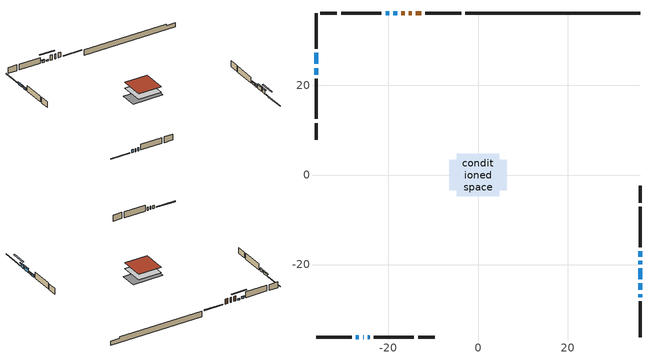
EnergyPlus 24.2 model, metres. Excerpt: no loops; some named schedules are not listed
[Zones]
conditioned space
 floor adiabatic (AdiabaticFloorConstruction): -4.8,-4.8 -4.8,4.8 4.8,4.8 4.8,-4.8 z1.24
 floor foundation (Slab1 construction): -6.37,-3.38 -6.37,3.38 6.37,3.38 6.37,-3.38 z-1.02
 wall outside (RimJoist1 construction): -3.75,36.2 -11.74,36.2 / -36.2,-36.2 -28.2,-36.2 / -36.2,36.2 -36.2,28.2 / 36.2,-36.2 36.2,-28.2 z1.24:1.54
 wall outside (AdiabaticWallConstruction 1): -12.67,36.2 -13.92,36.2 / -14.84,36.2 -15.42,36.2 / -16.35,36.2 -17.16,36.2 z1.24:3.27
 wall outside (AdiabaticWallConstruction): -27.27,-36.2 -26.61,-36.2 / -25.69,-36.2 -25.58,-36.2 / -24.65,-36.2 -24.24,-36.2 z1.24:2.46; -36.2,27.27 -36.2,24.83 / -19.83,36.2 -20.67,36.2 / 36.2,-19.91 36.2,-19.17 / 36.2,-18.25 36.2,-17.03 / -36.2,23.91 -36.2,22.43 z1.24:2; 36.2,-27.28 36.2,-26.61 z1.24:1.55; -18.09,36.2 -18.9,36.2 z1.24:1.85; 36.2,-25.69 36.2,-24.18 / 36.2,-23.26 36.2,-20.84 z1.24:2.74
 wall outside (Wall1 construction): -21.6,36.2 -30.58,36.2 / -23.32,-36.2 -14.33,-36.2 / -36.2,21.5 -36.2,12.52 / 36.2,-16.1 36.2,-7.11 z1.24:3.68
 wall outside (Wall2 construction): -31.51,36.2 -35.27,36.2 / -13.4,-36.2 -9.64,-36.2 / -36.2,11.59 -36.2,7.83 / 36.2,-6.18 36.2,-2.42 z1.24:3.68
 wall foundation (FoundationWall1 construction): -2.82,36.2,-1.02 -2.82,36.2,1.24 32.3,36.2,1.24 32.3,36.2,0.64 36.2,36.2,0.64 36.2,36.2,-1.02
 window (WindowConstruction 7): -27.27,-36.2 -26.61,-36.2 z1.24:2.46
 window (WindowConstruction 6): -36.2,27.27 -36.2,24.83 z1.24:2
 window (WindowConstruction 10): 36.2,-27.27 36.2,-26.61 z1.24:1.54
 window (WindowConstruction 11): -18.09,36.2 -18.9,36.2 z1.24:1.85
 window (WindowConstruction 8): -25.69,-36.2 -25.58,-36.2 z1.24:2.46
 window (WindowConstruction 9): -24.65,-36.2 -24.24,-36.2 z1.24:2.46
 window (WindowConstruction): -19.83,36.2 -20.67,36.2 z1.24:2
 window (WindowConstruction 1): 36.2,-25.69 36.2,-24.19 z1.24:2.74
 window (WindowConstruction 2): 36.2,-23.26 36.2,-20.84 z1.24:2.74
 window (WindowConstruction 3): 36.2,-19.91 36.2,-19.18 z1.24:2
 window (WindowConstruction 4): 36.2,-18.25 36.2,-17.03 z1.24:2
 window (WindowConstruction 5): -36.2,23.91 -36.2,22.43 z1.24:2
 door (Door): -12.67,36.2 -13.91,36.2 z1.24:3.27
 door (Door 1): -14.84,36.2 -15.42,36.2 z1.24:3.27
 door (Door 2): -16.35,36.2 -17.16,36.2 z1.24:3.27
 ceiling adiabatic (AdiabaticFloorConstruction): 4.8,-4.8 4.8,4.8 -4.8,4.8 -4.8,-4.8 z1.24
 roof outside (Roof1 construction): -4.8,4.8 -4.8,-4.8 4.8,-4.8 4.8,4.8 z3.68
shading: -36.2,24.63 -36.2,27.47 -36.61,27.47 -36.61,24.63 z2.2; 36.2,-23.83 36.2,-30.05 36.61,-30.05 36.61,-23.83 z4.32; -21.68,36.2 -15.31,36.2 -15.31,36.61 -21.68,36.61 z4.63; -20.87,36.2 -19.63,36.2 -19.63,36.61 -20.87,36.61 z2.2; 36.2,-23.98 36.2,-25.89 36.61,-25.89 36.61,-23.98 z2.94; 36.2,-20.64 36.2,-23.46 36.61,-23.46 36.61,-20.64 z2.94; 36.2,-18.97 36.2,-20.11 36.61,-20.11 36.61,-18.97 z2.2; 36.2,-16.83 36.2,-18.45 36.61,-18.45 36.61,-16.83 z2.2; -36.2,22.23 -36.2,24.11 -36.61,24.11 -36.61,22.23 z2.2
[Building]
Building 1: Terrain=Suburbs
[Site:Location]
Greenwood AP_NS: Latitude {deg}=44.98; Longitude {deg}=-64.92; Time Zone {hr}=-4; Elevation {m}=28; Keep Site Location Information=Yes
[Site:GroundTemperature:Shallow]
3.62696, 1.72046, 1.56778, 2.47251, 6.10451, 9.71958, 12.8537, 14.839, 15.0077, 13.3929, 10.3388, 6.83459
[Site:WaterMainsTemperature]
Calculation Method=Schedule; Temperature Schedule=mains temperature schedule
[Material] Roughness=Rough; Thermal Absorptance=0.9
Name | Thickness {m} | Conductivity {W/m-K} | Density {kg/m3} | Specific Heat {J/kg-K} | Solar Absorptance | Visible Absorptance
asphalt or fiberglass shingles | 0.00635 | 0.162714 | 1121.4 | 1465.45 | 0.4 | 0.4
concrete 4.0 in. | 0.1016 | 1.803125 | 2242.8 | 837.4 | 0.7 | 0.7
concrete 8.0 in. | 0.2032 | 1.803125 | 2242.8 | 837.4 | 0.7 | 0.7
door material | 0.04445 | 0.188738 | 512.64 | 1214.23 | 0.7 | 0.7
door material 1 | 0.04445 | 0.053851 | 512.64 | 1214.23 | 0.7 | 0.7
door material 2 | 0.04445 | 0.20624 | 512.64 | 1214.23 | 0.7 | 0.7
floor covering | 0.0127 | 0.0433444 | 54.468 | 1339.84 | 0.6 | 0.6
floor rigid ins; wall rigid ins | 0.512978 | 0.029427 | 32.04 | 1214.23 | 0.7 | 0.7
floor stud and cavity | 0.1397 | 1.75129 | 37.0049 | 1207.88 | 0.7 | 0.7
furniture material conditioned space 1 | 0.1524 | 0.115458 | 640.8 | 1214.23 | 0.6 | 0.6
gypsum board | 0.0127 | 0.160291 | 801 | 837.4 | 0.6 | 0.6
osb sheathing 0.5 in. | 0.0127 | 0.115458 | 512.64 | 1214.23 | 0.7 | 0.7
osb sheathing 0.75 in. | 0.01905 | 0.115458 | 512.64 | 1214.23 | 0.7 | 0.7
rim joist stud and cavity | 0.0508 | 0.648972 | 50.32683 | 1063.81 | 0.6 | 0.6
roof stud and cavity | 0.2032 | 0.118124 | 78.34581 | 1123.46 | 0.7 | 0.7
wall stud and cavity | 0.1397 | 0.881628 | 139.0536 | 1170.24 | 0.7 | 0.7
wall stud and cavity 1 | 0.1397 | 0.121691 | 139.0536 | 1170.24 | 0.7 | 0.7
wall stud and cavity 2 | 0.0889 | 0.380278 | 52.3479 | 1209.89 | 0.7 | 0.7
wall stud and cavity 3 | 0.0889 | 0.391764 | 83.0341 | 1211.67 | 0.7 | 0.7
wood siding | 0.0254 | 0.102417 | 544.68 | 1172.36 | 0.4 | 0.4
wood siding 1; wood siding 2; wood siding 3 | 0.0254 | 0.102417 | 544.68 | 1172.36 | 0.7 | 0.7
[WindowMaterial:SimpleGlazingSystem]
Name | U-Factor {W/m2-K} | Solar Heat Gain Coefficient
WindowMaterial | 2.85774 | 0.6
WindowMaterial 1 | 5.85459 | 0.77
WindowMaterial 10 | 2.71295 | 0.4
WindowMaterial 11 | 2.82537 | 0.52
WindowMaterial 2 | 5.944866 | 0.79
WindowMaterial 3 | 5.39637 | 0.69
WindowMaterial 4 | 5.57125 | 0.72
WindowMaterial 5 | 2.85944 | 0.59
WindowMaterial 6 | 2.850356 | 0.63
WindowMaterial 7 | 5.45826 | 0.7
WindowMaterial 8 | 4.55546 | 0.52
WindowMaterial 9 | 2.847517 | 0.58
[Construction]
AdiabaticFloorConstruction: floor stud and cavity, floor rigid ins, osb sheathing 0.75 in., floor covering
AdiabaticWallConstruction: wood siding 2, wall rigid ins, wall stud and cavity 2, gypsum board
AdiabaticWallConstruction 1: wood siding 3, wall rigid ins, wall stud and cavity 2, gypsum board
Door: door material
Door 1: door material 1
Door 2: door material 2
FoundationWall1 construction: concrete 8.0 in.
furniture construction conditioned space 1: furniture material conditioned space 1
PartitionWallConstruction: gypsum board, wall stud and cavity 3, gypsum board
RimJoist1 construction: wood siding 1, rim joist stud and cavity
Roof1 construction: asphalt or fiberglass shingles, osb sheathing 0.75 in., roof stud and cavity, gypsum board
Slab1 construction: concrete 4.0 in.
Wall1 construction: wood siding, osb sheathing 0.5 in., wall stud and cavity, gypsum board
Wall2 construction: wood siding, osb sheathing 0.5 in., wall stud and cavity 1, gypsum board
WindowConstruction: WindowMaterial
WindowConstruction 1: WindowMaterial 1
WindowConstruction 10: WindowMaterial 10
WindowConstruction 11: WindowMaterial 11
WindowConstruction 2: WindowMaterial 2
WindowConstruction 3: WindowMaterial 3
WindowConstruction 4: WindowMaterial 4
WindowConstruction 5: WindowMaterial 5
WindowConstruction 6: WindowMaterial 6
WindowConstruction 7: WindowMaterial 7
WindowConstruction 8: WindowMaterial 8
WindowConstruction 9: WindowMaterial 9
[Zone]
conditioned space: Multiplier=1; Volume {m3}=458.1; Part of Total Floor Area=Yes
[Space]
conditioned space 1: Zone=conditioned space; Volume {m3}=458.1
[SurfaceProperty:ExposedFoundationPerimeter]
Slab1: Exposed Perimeter Calculation Method=TotalExposedPerimeter; Total Exposed Perimeter {m}=39.015
[InternalMass] Zone or ZoneList=conditioned space; Space or SpaceList=conditioned space 1
Name | Construction | Surface Area {m2}
furniture mass conditioned space 1 | furniture construction conditioned space 1 | 71.404
partition wall mass | PartitionWallConstruction | 178.51
[Lights]
interior lighting: Zone or ZoneList or Space or SpaceList=conditioned space 1; Schedule=interior lighting schedule; Design Level Calculation Method=LightingLevel; Lighting Level {W}=343.2; Return Air Fraction=0; Fraction Radiant=0.6; Fraction Visible=0.2; Fraction Replaceable=1
[People]
occupants: Zone or ZoneList or Space or SpaceList=conditioned space 1; Number of People Schedule=occupants schedule; Number of People Calculation Method=People; Number of People=3; Fraction Radiant=0.314171; Sensible Heat Fraction=0.56303; Activity Level Schedule=occupants activity schedule; Carbon Dioxide Generation Rate {m3/s-W}=0; Enable ASHRAE 55 Comfort Warnings=No; Mean Radiant Temperature Calculation Type=EnclosureAveraged
[ElectricEquipment] Zone or ZoneList or Space or SpaceList=conditioned space 1; Design Level Calculation Method=EquipmentLevel
Name | Schedule | Design Level {W} | Fraction Latent | Fraction Radiant | Fraction Lost
clothes dryer | clothes dryer schedule | 140.772 | 0.015 | 0.081 | 0.85
clothes washer | clothes washer schedule | 32.1985 | 0.03 | 0.162 | 0.7
cooking range | cooking range schedule | 215.147 | 0.08 | 0.432 | 0.2
dishwasher | dishwasher schedule | 66.8632 | 0.3 | 0.18 | 0.4
fridge | fridge schedule | 72.9452 | 0 | 0.6 | 0
mech vent house fan | mech vent house fan schedule | 0 | 0 | 0 | 1
mech vent house fan cfis | mech vent house fan cfis schedule | 0 | 0 | 0 | 0
misc plug loads | misc plug loads schedule | 494.7 | 0.045 | 0.513 | 0.1
whole house fan | Always On Discrete | 0 | 0 | 0 | 1
[OtherEquipment] Zone or ZoneList or Space or SpaceList=conditioned space 1; Design Level Calculation Method=EquipmentLevel
Name | Fuel Type | Schedule | Design Level {W} | Fraction Latent | Fraction Radiant | Fraction Lost
clothes dryer 1 | Electricity | clothes dryer schedule | 0 | 0.015 | 0.081 | 0.85
cooking range 1 | Electricity | cooking range schedule | 0 | 0.08 | 0.432 | 0.2
general water use latent | None | general water use schedule | 62.594 | 1 | 0 | 0
general water use sensible | None | general water use schedule | -61.6891 | 0 | 0.6 | 0
mech vent house fan latent load | None | Always On Discrete | 0 | 1 | 0 | 0
mech vent house fan sensible load | None | Always On Discrete | 0 | 0 | 0 | 0
water heater energy adjustment1 | Electricity | Always On Discrete | 0.01 | 0 | 0 | 1
[ZoneInfiltration:DesignFlowRate] Zone or ZoneList or Space or SpaceList=conditioned space 1; Schedule=Always On Discrete; Design Flow Rate Calculation Method=Flow/Zone; Design Flow Rate {m3/s}=0
infil flow; natural vent flow; whole house fan flow
[Foundation:Kiva]
Foundation Kiva 1: Initial Indoor Air Temperature {C}=18; Wall Height Above Grade {m}=1.23999; Wall Depth Below Slab {m}=0.2032
[Foundation:Kiva:Settings]
Soil Conductivity {W/m-K}=0.849921; Soil Density {kg/m3}=1842.3; Soil Specific Heat {J/kg-K}=418.7; Ground Solar Absorptivity=0.9; Ground Thermal Absorptivity=0.9; Ground Surface Roughness {m}=0.03; Far-Field Width {m}=40; Deep-Ground Boundary Condition=ZeroFlux; Deep-Ground Depth {m}=40; Minimum Cell Dimension {m}=0.2; Maximum Cell Growth Coefficient=3; Simulation Timestep=Timestep
[Exterior:Lights]
exterior lighting: Schedule=exterior lighting schedule; Design Level {W}=75.6
[Schedule:Day:Interval]
interior lighting schedule day: No, 01:00, 0.108182, 04:00, 0.0901515, 05:00, 0.0991667, 06:00, 0.162273, 07:00, 0.270455, 08:00, 0.342576, 10:00, 0.369621, 11:00, 0.351591, 12:00, 0.333561, 13:00, 0.324545, 14:00, 0.31553, 15:00, 0.333561, 16:00, 0.369621, 17:00, 0.450758, 18:00, 0.585985, 19:00, 0.775303, 20:00, 0.955606, 21:00, 0.991667, 22:00, 0.712197, 23:00, 0.360606, 24:00, 0.162273
interior lighting schedule day 1: No, 01:00, 0.100909, 04:00, 0.0840909, 05:00, 0.0925, 06:00, 0.151364, 07:00, 0.252273, 08:00, 0.319545, 10:00, 0.344773, 11:00, 0.327955, 12:00, 0.311136, 13:00, 0.302727, 14:00, 0.294318, 15:00, 0.311136, 16:00, 0.344773, 17:00, 0.420455, 18:00, 0.546591, 19:00, 0.723182, 20:00, 0.891364, 21:00, 0.925, 22:00, 0.664318, 23:00, 0.336364, 24:00, 0.151364
interior lighting schedule day 2: No, 01:00, 0.0927273, 04:00, 0.0772727, 05:00, 0.085, 06:00, 0.139091, 07:00, 0.231818, 08:00, 0.293636, 10:00, 0.316818, 11:00, 0.301364, 12:00, 0.285909, 13:00, 0.278182, 14:00, 0.270455, 15:00, 0.285909, 16:00, 0.316818, 17:00, 0.386364, 18:00, 0.502273, 19:00, 0.664545, 20:00, 0.819091, 21:00, 0.85, 22:00, 0.610455, 23:00, 0.309091, 24:00, 0.139091
interior lighting schedule day 3: No, 01:00, 0.0845455, 04:00, 0.0704545, 05:00, 0.0775, 06:00, 0.126818, 07:00, 0.211364, 08:00, 0.267727, 10:00, 0.288864, 11:00, 0.274773, 12:00, 0.260682, 13:00, 0.253636, 14:00, 0.246591, 15:00, 0.260682, 16:00, 0.288864, 17:00, 0.352273, 18:00, 0.457955, 19:00, 0.605909, 20:00, 0.746818, 21:00, 0.775, 22:00, 0.556591, 23:00, 0.281818, 24:00, 0.126818
interior lighting schedule day 4: No, 01:00, 0.0763636, 04:00, 0.0636364, 05:00, 0.07, 06:00, 0.114545, 07:00, 0.190909, 08:00, 0.241818, 10:00, 0.260909, 11:00, 0.248182, 12:00, 0.235455, 13:00, 0.229091, 14:00, 0.222727, 15:00, 0.235455, 16:00, 0.260909, 17:00, 0.318182, 18:00, 0.413636, 19:00, 0.547273, 20:00, 0.674545, 21:00, 0.7, 22:00, 0.502727, 23:00, 0.254545, 24:00, 0.114545
interior lighting schedule default day: No, 24:00, 0
[Schedule:Week:Daily]
interior lighting schedule Week Rule - Jan1-Jan27: interior lighting schedule day, interior lighting schedule day, interior lighting schedule day, interior lighting schedule day, interior lighting schedule day, interior lighting schedule day, interior lighting schedule day, interior lighting schedule default day, interior lighting schedule default day, interior lighting schedule default day, interior lighting schedule default day, interior lighting schedule default day
interior lighting schedule Week Rule - Jan28-Feb3: interior lighting schedule day, interior lighting schedule day, interior lighting schedule day, interior lighting schedule day, interior lighting schedule day 1, interior lighting schedule day 1, interior lighting schedule day 1, interior lighting schedule default day, interior lighting schedule default day, interior lighting schedule default day, interior lighting schedule default day, interior lighting schedule default day
interior lighting schedule Week Rule - Feb4-Feb24: interior lighting schedule day 1, interior lighting schedule day 1, interior lighting schedule day 1, interior lighting schedule day 1, interior lighting schedule day 1, interior lighting schedule day 1, interior lighting schedule day 1, interior lighting schedule default day, interior lighting schedule default day, interior lighting schedule default day, interior lighting schedule default day, interior lighting schedule default day
interior lighting schedule Week Rule - Feb25-Mar3: interior lighting schedule day 1, interior lighting schedule day 1, interior lighting schedule day 1, interior lighting schedule day 1, interior lighting schedule day 2, interior lighting schedule day 2, interior lighting schedule day 2, interior lighting schedule default day, interior lighting schedule default day, interior lighting schedule default day, interior lighting schedule default day, interior lighting schedule default day
interior lighting schedule Week Rule - Mar4-Mar31: interior lighting schedule day 2, interior lighting schedule day 2, interior lighting schedule day 2, interior lighting schedule day 2, interior lighting schedule day 2, interior lighting schedule day 2, interior lighting schedule day 2, interior lighting schedule default day, interior lighting schedule default day, interior lighting schedule default day, interior lighting schedule default day, interior lighting schedule default day
interior lighting schedule Week Rule - Apr1-Apr28: interior lighting schedule day 3, interior lighting schedule day 3, interior lighting schedule day 3, interior lighting schedule day 3, interior lighting schedule day 3, interior lighting schedule day 3, interior lighting schedule day 3, interior lighting schedule default day, interior lighting schedule default day, interior lighting schedule default day, interior lighting schedule default day, interior lighting schedule default day
interior lighting schedule Week Rule - Apr29-May5: interior lighting schedule day 3, interior lighting schedule day 3, interior lighting schedule day 4, interior lighting schedule day 4, interior lighting schedule day 4, interior lighting schedule day 4, interior lighting schedule day 4, interior lighting schedule default day, interior lighting schedule default day, interior lighting schedule default day, interior lighting schedule default day, interior lighting schedule default day
interior lighting schedule Week Rule - May6-May26: interior lighting schedule day 4, interior lighting schedule day 4, interior lighting schedule day 4, interior lighting schedule day 4, interior lighting schedule day 4, interior lighting schedule day 4, interior lighting schedule day 4, interior lighting schedule default day, interior lighting schedule default day, interior lighting schedule default day, interior lighting schedule default day, interior lighting schedule default day
interior lighting schedule Week Rule - May27-Jun2: interior lighting schedule day 4, interior lighting schedule day 4, interior lighting schedule day 4, interior lighting schedule day 4, interior lighting schedule day 4, interior lighting schedule day 5, interior lighting schedule day 5, interior lighting schedule default day, interior lighting schedule default day, interior lighting schedule default day, interior lighting schedule default day, interior lighting schedule default day
interior lighting schedule Week Rule - Jun3-Jun30: interior lighting schedule day 5, interior lighting schedule day 5, interior lighting schedule day 5, interior lighting schedule day 5, interior lighting schedule day 5, interior lighting schedule day 5, interior lighting schedule day 5, interior lighting schedule default day, interior lighting schedule default day, interior lighting schedule default day, interior lighting schedule default day, interior lighting schedule default day
interior lighting schedule Week Rule - Jul1-Jul28: interior lighting schedule day 6, interior lighting schedule day 6, interior lighting schedule day 6, interior lighting schedule day 6, interior lighting schedule day 6, interior lighting schedule day 6, interior lighting schedule day 6, interior lighting schedule default day, interior lighting schedule default day, interior lighting schedule default day, interior lighting schedule default day, interior lighting schedule default day
interior lighting schedule Week Rule - Jul29-Aug4: interior lighting schedule day 6, interior lighting schedule day 6, interior lighting schedule day 6, interior lighting schedule day 7, interior lighting schedule day 7, interior lighting schedule day 7, interior lighting schedule day 7, interior lighting schedule default day, interior lighting schedule default day, interior lighting schedule default day, interior lighting schedule default day, interior lighting schedule default day
interior lighting schedule Week Rule - Aug5-Aug25: interior lighting schedule day 7, interior lighting schedule day 7, interior lighting schedule day 7, interior lighting schedule day 7, interior lighting schedule day 7, interior lighting schedule day 7, interior lighting schedule day 7, interior lighting schedule default day, interior lighting schedule default day, interior lighting schedule default day, interior lighting schedule default day, interior lighting schedule default day
interior lighting schedule Week Rule - Aug26-Sep1: interior lighting schedule day 7, interior lighting schedule day 7, interior lighting schedule day 7, interior lighting schedule day 7, interior lighting schedule day 7, interior lighting schedule day 7, interior lighting schedule day 8, interior lighting schedule default day, interior lighting schedule default day, interior lighting schedule default day, interior lighting schedule default day, interior lighting schedule default day
interior lighting schedule Week Rule - Sep2-Sep29: interior lighting schedule day 8, interior lighting schedule day 8, interior lighting schedule day 8, interior lighting schedule day 8, interior lighting schedule day 8, interior lighting schedule day 8, interior lighting schedule day 8, interior lighting schedule default day, interior lighting schedule default day, interior lighting schedule default day, interior lighting schedule default day, interior lighting schedule default day
interior lighting schedule Week Rule - Sep30-Oct6: interior lighting schedule day 8, interior lighting schedule day 9, interior lighting schedule day 9, interior lighting schedule day 9, interior lighting schedule day 9, interior lighting schedule day 9, interior lighting schedule day 9, interior lighting schedule default day, interior lighting schedule default day, interior lighting schedule default day, interior lighting schedule default day, interior lighting schedule default day
interior lighting schedule Week Rule - Oct7-Oct27: interior lighting schedule day 9, interior lighting schedule day 9, interior lighting schedule day 9, interior lighting schedule day 9, interior lighting schedule day 9, interior lighting schedule day 9, interior lighting schedule day 9, interior lighting schedule default day, interior lighting schedule default day, interior lighting schedule default day, interior lighting schedule default day, interior lighting schedule default day
interior lighting schedule Week Rule - Oct28-Nov3: interior lighting schedule day 9, interior lighting schedule day 9, interior lighting schedule day 9, interior lighting schedule day 9, interior lighting schedule day 10, interior lighting schedule day 10, interior lighting schedule day 10, interior lighting schedule default day, interior lighting schedule default day, interior lighting schedule default day, interior lighting schedule default day, interior lighting schedule default day
interior lighting schedule Week Rule - Nov4-Nov24: interior lighting schedule day 10, interior lighting schedule day 10, interior lighting schedule day 10, interior lighting schedule day 10, interior lighting schedule day 10, interior lighting schedule day 10, interior lighting schedule day 10, interior lighting schedule default day, interior lighting schedule default day, interior lighting schedule default day, interior lighting schedule default day, interior lighting schedule default day
interior lighting schedule Week Rule - Nov25-Dec1: interior lighting schedule day 10, interior lighting schedule day 10, interior lighting schedule day 10, interior lighting schedule day 10, interior lighting schedule day 10, interior lighting schedule day 10, interior lighting schedule day 11, interior lighting schedule default day, interior lighting schedule default day, interior lighting schedule default day, interior lighting schedule default day, interior lighting schedule default day
interior lighting schedule Week Rule - Dec2-Dec31: interior lighting schedule day 11, interior lighting schedule day 11, interior lighting schedule day 11, interior lighting schedule day 11, interior lighting schedule day 11, interior lighting schedule day 11, interior lighting schedule day 11, interior lighting schedule default day, interior lighting schedule default day, interior lighting schedule default day, interior lighting schedule default day, interior lighting schedule default day
occupants schedule Week Rule - Jan1-Dec31: occupants schedule day, occupants schedule day, occupants schedule day, occupants schedule day, occupants schedule day, occupants schedule day, occupants schedule day, occupants schedule default day, occupants schedule default day, occupants schedule default day, occupants schedule default day, occupants schedule default day
clothes dryer schedule Week Rule - Jan1-Dec31: clothes dryer schedule day, clothes dryer schedule day, clothes dryer schedule day, clothes dryer schedule day, clothes dryer schedule day, clothes dryer schedule day, clothes dryer schedule day, clothes dryer schedule default day, clothes dryer schedule default day, clothes dryer schedule default day, clothes dryer schedule default day, clothes dryer schedule default day
clothes washer schedule Week Rule - Jan1-Dec31: clothes washer schedule day, clothes washer schedule day, clothes washer schedule day, clothes washer schedule day, clothes washer schedule day, clothes washer schedule day, clothes washer schedule day, clothes washer schedule default day, clothes washer schedule default day, clothes washer schedule default day, clothes washer schedule default day, clothes washer schedule default day
cooking range schedule Week Rule - Jan1-Dec31: cooking range schedule day, cooking range schedule day, cooking range schedule day, cooking range schedule day, cooking range schedule day, cooking range schedule day, cooking range schedule day, cooking range schedule default day, cooking range schedule default day, cooking range schedule default day, cooking range schedule default day, cooking range schedule default day
dishwasher schedule Week Rule - Jan1-Dec31: dishwasher schedule day, dishwasher schedule day, dishwasher schedule day, dishwasher schedule day, dishwasher schedule day, dishwasher schedule day, dishwasher schedule day, dishwasher schedule default day, dishwasher schedule default day, dishwasher schedule default day, dishwasher schedule default day, dishwasher schedule default day
misc plug loads schedule Week Rule - Jan1-Dec31: misc plug loads schedule day, misc plug loads schedule day, misc plug loads schedule day, misc plug loads schedule day, misc plug loads schedule day, misc plug loads schedule day, misc plug loads schedule day, misc plug loads schedule default day, misc plug loads schedule default day, misc plug loads schedule default day, misc plug loads schedule default day, misc plug loads schedule default day
general water use schedule Week Rule - Jan1-Dec31: general water use schedule day, general water use schedule day, general water use schedule day, general water use schedule day, general water use schedule day, general water use schedule day, general water use schedule day, general water use schedule default day, general water use schedule default day, general water use schedule default day, general water use schedule default day, general water use schedule default day
exterior lighting schedule Week Rule - Jan1-Jan27: exterior lighting schedule day, exterior lighting schedule day, exterior lighting schedule day, exterior lighting schedule day, exterior lighting schedule day, exterior lighting schedule day, exterior lighting schedule day, exterior lighting schedule default day, exterior lighting schedule default day, exterior lighting schedule default day, exterior lighting schedule default day, exterior lighting schedule default day
exterior lighting schedule Week Rule - Jan28-Feb3: exterior lighting schedule day, exterior lighting schedule day, exterior lighting schedule day, exterior lighting schedule day, exterior lighting schedule day 1, exterior lighting schedule day 1, exterior lighting schedule day 1, exterior lighting schedule default day, exterior lighting schedule default day, exterior lighting schedule default day, exterior lighting schedule default day, exterior lighting schedule default day
exterior lighting schedule Week Rule - Feb4-Feb24: exterior lighting schedule day 1, exterior lighting schedule day 1, exterior lighting schedule day 1, exterior lighting schedule day 1, exterior lighting schedule day 1, exterior lighting schedule day 1, exterior lighting schedule day 1, exterior lighting schedule default day, exterior lighting schedule default day, exterior lighting schedule default day, exterior lighting schedule default day, exterior lighting schedule default day
exterior lighting schedule Week Rule - Feb25-Mar3: exterior lighting schedule day 1, exterior lighting schedule day 1, exterior lighting schedule day 1, exterior lighting schedule day 1, exterior lighting schedule day 2, exterior lighting schedule day 2, exterior lighting schedule day 2, exterior lighting schedule default day, exterior lighting schedule default day, exterior lighting schedule default day, exterior lighting schedule default day, exterior lighting schedule default day
exterior lighting schedule Week Rule - Mar4-Mar31: exterior lighting schedule day 2, exterior lighting schedule day 2, exterior lighting schedule day 2, exterior lighting schedule day 2, exterior lighting schedule day 2, exterior lighting schedule day 2, exterior lighting schedule day 2, exterior lighting schedule default day, exterior lighting schedule default day, exterior lighting schedule default day, exterior lighting schedule default day, exterior lighting schedule default day
exterior lighting schedule Week Rule - Apr1-Apr28: exterior lighting schedule day 3, exterior lighting schedule day 3, exterior lighting schedule day 3, exterior lighting schedule day 3, exterior lighting schedule day 3, exterior lighting schedule day 3, exterior lighting schedule day 3, exterior lighting schedule default day, exterior lighting schedule default day, exterior lighting schedule default day, exterior lighting schedule default day, exterior lighting schedule default day
exterior lighting schedule Week Rule - Apr29-May5: exterior lighting schedule day 3, exterior lighting schedule day 3, exterior lighting schedule day 4, exterior lighting schedule day 4, exterior lighting schedule day 4, exterior lighting schedule day 4, exterior lighting schedule day 4, exterior lighting schedule default day, exterior lighting schedule default day, exterior lighting schedule default day, exterior lighting schedule default day, exterior lighting schedule default day
exterior lighting schedule Week Rule - May6-May26: exterior lighting schedule day 4, exterior lighting schedule day 4, exterior lighting schedule day 4, exterior lighting schedule day 4, exterior lighting schedule day 4, exterior lighting schedule day 4, exterior lighting schedule day 4, exterior lighting schedule default day, exterior lighting schedule default day, exterior lighting schedule default day, exterior lighting schedule default day, exterior lighting schedule default day
exterior lighting schedule Week Rule - May27-Jun2: exterior lighting schedule day 4, exterior lighting schedule day 4, exterior lighting schedule day 4, exterior lighting schedule day 4, exterior lighting schedule day 4, exterior lighting schedule day 5, exterior lighting schedule day 5, exterior lighting schedule default day, exterior lighting schedule default day, exterior lighting schedule default day, exterior lighting schedule default day, exterior lighting schedule default day
exterior lighting schedule Week Rule - Jun3-Jun30: exterior lighting schedule day 5, exterior lighting schedule day 5, exterior lighting schedule day 5, exterior lighting schedule day 5, exterior lighting schedule day 5, exterior lighting schedule day 5, exterior lighting schedule day 5, exterior lighting schedule default day, exterior lighting schedule default day, exterior lighting schedule default day, exterior lighting schedule default day, exterior lighting schedule default day
exterior lighting schedule Week Rule - Jul1-Jul28: exterior lighting schedule day 6, exterior lighting schedule day 6, exterior lighting schedule day 6, exterior lighting schedule day 6, exterior lighting schedule day 6, exterior lighting schedule day 6, exterior lighting schedule day 6, exterior lighting schedule default day, exterior lighting schedule default day, exterior lighting schedule default day, exterior lighting schedule default day, exterior lighting schedule default day
exterior lighting schedule Week Rule - Jul29-Aug4: exterior lighting schedule day 6, exterior lighting schedule day 6, exterior lighting schedule day 6, exterior lighting schedule day 7, exterior lighting schedule day 7, exterior lighting schedule day 7, exterior lighting schedule day 7, exterior lighting schedule default day, exterior lighting schedule default day, exterior lighting schedule default day, exterior lighting schedule default day, exterior lighting schedule default day
exterior lighting schedule Week Rule - Aug5-Aug25: exterior lighting schedule day 7, exterior lighting schedule day 7, exterior lighting schedule day 7, exterior lighting schedule day 7, exterior lighting schedule day 7, exterior lighting schedule day 7, exterior lighting schedule day 7, exterior lighting schedule default day, exterior lighting schedule default day, exterior lighting schedule default day, exterior lighting schedule default day, exterior lighting schedule default day
exterior lighting schedule Week Rule - Aug26-Sep1: exterior lighting schedule day 7, exterior lighting schedule day 7, exterior lighting schedule day 7, exterior lighting schedule day 7, exterior lighting schedule day 7, exterior lighting schedule day 7, exterior lighting schedule day 8, exterior lighting schedule default day, exterior lighting schedule default day, exterior lighting schedule default day, exterior lighting schedule default day, exterior lighting schedule default day
exterior lighting schedule Week Rule - Sep2-Sep29: exterior lighting schedule day 8, exterior lighting schedule day 8, exterior lighting schedule day 8, exterior lighting schedule day 8, exterior lighting schedule day 8, exterior lighting schedule day 8, exterior lighting schedule day 8, exterior lighting schedule default day, exterior lighting schedule default day, exterior lighting schedule default day, exterior lighting schedule default day, exterior lighting schedule default day
exterior lighting schedule Week Rule - Sep30-Oct6: exterior lighting schedule day 8, exterior lighting schedule day 9, exterior lighting schedule day 9, exterior lighting schedule day 9, exterior lighting schedule day 9, exterior lighting schedule day 9, exterior lighting schedule day 9, exterior lighting schedule default day, exterior lighting schedule default day, exterior lighting schedule default day, exterior lighting schedule default day, exterior lighting schedule default day
exterior lighting schedule Week Rule - Oct7-Oct27: exterior lighting schedule day 9, exterior lighting schedule day 9, exterior lighting schedule day 9, exterior lighting schedule day 9, exterior lighting schedule day 9, exterior lighting schedule day 9, exterior lighting schedule day 9, exterior lighting schedule default day, exterior lighting schedule default day, exterior lighting schedule default day, exterior lighting schedule default day, exterior lighting schedule default day
exterior lighting schedule Week Rule - Oct28-Nov3: exterior lighting schedule day 9, exterior lighting schedule day 9, exterior lighting schedule day 9, exterior lighting schedule day 9, exterior lighting schedule day 10, exterior lighting schedule day 10, exterior lighting schedule day 10, exterior lighting schedule default day, exterior lighting schedule default day, exterior lighting schedule default day, exterior lighting schedule default day, exterior lighting schedule default day
exterior lighting schedule Week Rule - Nov4-Nov24: exterior lighting schedule day 10, exterior lighting schedule day 10, exterior lighting schedule day 10, exterior lighting schedule day 10, exterior lighting schedule day 10, exterior lighting schedule day 10, exterior lighting schedule day 10, exterior lighting schedule default day, exterior lighting schedule default day, exterior lighting schedule default day, exterior lighting schedule default day, exterior lighting schedule default day
exterior lighting schedule Week Rule - Nov25-Dec1: exterior lighting schedule day 10, exterior lighting schedule day 10, exterior lighting schedule day 10, exterior lighting schedule day 10, exterior lighting schedule day 10, exterior lighting schedule day 10, exterior lighting schedule day 11, exterior lighting schedule default day, exterior lighting schedule default day, exterior lighting schedule default day, exterior lighting schedule default day, exterior lighting schedule default day
exterior lighting schedule Week Rule - Dec2-Dec31: exterior lighting schedule day 11, exterior lighting schedule day 11, exterior lighting schedule day 11, exterior lighting schedule day 11, exterior lighting schedule day 11, exterior lighting schedule day 11, exterior lighting schedule day 11, exterior lighting schedule default day, exterior lighting schedule default day, exterior lighting schedule default day, exterior lighting schedule default day, exterior lighting schedule default day
[Schedule:Year]
interior lighting schedule: interior lighting schedule Week Rule - Jan1-Jan27, 1, 1, 1, 27, interior lighting schedule Week Rule - Jan28-Feb3, 1, 28, 2, 3, interior lighting schedule Week Rule - Feb4-Feb24, 2, 4, 2, 24, interior lighting schedule Week Rule - Feb25-Mar3, 2, 25, 3, 3, interior lighting schedule Week Rule - Mar4-Mar31, 3, 4, 3, 31, interior lighting schedule Week Rule - Apr1-Apr28, 4, 1, 4, 28, interior lighting schedule Week Rule - Apr29-May5, 4, 29, 5, 5, interior lighting schedule Week Rule - May6-May26, 5, 6, 5, 26, interior lighting schedule Week Rule - May27-Jun2, 5, 27, 6, 2, interior lighting schedule Week Rule - Jun3-Jun30, 6, 3, 6, 30, interior lighting schedule Week Rule - Jul1-Jul28, 7, 1, 7, 28, interior lighting schedule Week Rule - Jul29-Aug4, 7, 29, 8, 4, interior lighting schedule Week Rule - Aug5-Aug25, 8, 5, 8, 25, interior lighting schedule Week Rule - Aug26-Sep1, 8, 26, 9, 1, interior lighting schedule Week Rule - Sep2-Sep29, 9, 2, 9, 29, interior lighting schedule Week Rule - Sep30-Oct6, 9, 30, 10, 6, interior lighting schedule Week Rule - Oct7-Oct27, 10, 7, 10, 27, interior lighting schedule Week Rule - Oct28-Nov3, 10, 28, 11, 3, interior lighting schedule Week Rule - Nov4-Nov24, 11, 4, 11, 24, interior lighting schedule Week Rule - Nov25-Dec1, 11, 25, 12, 1, interior lighting schedule Week Rule - Dec2-Dec31, 12, 2, 12, 31
occupants schedule: occupants schedule Week Rule - Jan1-Dec31, 1, 1, 12, 31
clothes dryer schedule: clothes dryer schedule Week Rule - Jan1-Dec31, 1, 1, 12, 31
clothes washer schedule: clothes washer schedule Week Rule - Jan1-Dec31, 1, 1, 12, 31
cooking range schedule: cooking range schedule Week Rule - Jan1-Dec31, 1, 1, 12, 31
dishwasher schedule: dishwasher schedule Week Rule - Jan1-Dec31, 1, 1, 12, 31
misc plug loads schedule: misc plug loads schedule Week Rule - Jan1-Dec31, 1, 1, 12, 31
general water use schedule: general water use schedule Week Rule - Jan1-Dec31, 1, 1, 12, 31
exterior lighting schedule: exterior lighting schedule Week Rule - Jan1-Jan27, 1, 1, 1, 27, exterior lighting schedule Week Rule - Jan28-Feb3, 1, 28, 2, 3, exterior lighting schedule Week Rule - Feb4-Feb24, 2, 4, 2, 24, exterior lighting schedule Week Rule - Feb25-Mar3, 2, 25, 3, 3, exterior lighting schedule Week Rule - Mar4-Mar31, 3, 4, 3, 31, exterior lighting schedule Week Rule - Apr1-Apr28, 4, 1, 4, 28, exterior lighting schedule Week Rule - Apr29-May5, 4, 29, 5, 5, exterior lighting schedule Week Rule - May6-May26, 5, 6, 5, 26, exterior lighting schedule Week Rule - May27-Jun2, 5, 27, 6, 2, exterior lighting schedule Week Rule - Jun3-Jun30, 6, 3, 6, 30, exterior lighting schedule Week Rule - Jul1-Jul28, 7, 1, 7, 28, exterior lighting schedule Week Rule - Jul29-Aug4, 7, 29, 8, 4, exterior lighting schedule Week Rule - Aug5-Aug25, 8, 5, 8, 25, exterior lighting schedule Week Rule - Aug26-Sep1, 8, 26, 9, 1, exterior lighting schedule Week Rule - Sep2-Sep29, 9, 2, 9, 29, exterior lighting schedule Week Rule - Sep30-Oct6, 9, 30, 10, 6, exterior lighting schedule Week Rule - Oct7-Oct27, 10, 7, 10, 27, exterior lighting schedule Week Rule - Oct28-Nov3, 10, 28, 11, 3, exterior lighting schedule Week Rule - Nov4-Nov24, 11, 4, 11, 24, exterior lighting schedule Week Rule - Nov25-Dec1, 11, 25, 12, 1, exterior lighting schedule Week Rule - Dec2-Dec31, 12, 2, 12, 31
[Schedule:Constant]
Name | Hourly Value
occupants activity schedule | 117.228
fridge schedule | 0
mech vent house fan schedule; mech vent house fan cfis schedule; Always On Discrete | 1
[Schedule:Compact]
mains temperature schedule: Through: 01/01, For: AllDays, Until: 24:00, 7.74778, Through: 01/02, For: AllDays, Until: 24:00, 7.68278, Through: 01/03, For: AllDays, Until: 24:00, 7.61944, Through: 01/04, For: AllDays, Until: 24:00, 7.55667, Through: 01/05, For: AllDays, Until: 24:00, 7.495, Through: 01/06, For: AllDays, Until: 24:00, 7.435, Through: 01/07, For: AllDays, Until: 24:00, 7.37556, Through: 01/08, For: AllDays, Until: 24:00, 7.31778, Through: 01/09, For: AllDays, Until: 24:00, 7.26111, Through: 01/10, For: AllDays, Until: 24:00, 7.20556, Through: 01/11, For: AllDays, Until: 24:00, 7.15111, Through: 01/12, For: AllDays, Until: 24:00, 7.09833, Through: 01/13, For: AllDays, Until: 24:00, 7.04667, Through: 01/14, For: AllDays, Until: 24:00, 6.99667, Through: 01/15, For: AllDays, Until: 24:00, 6.94722, Through: 01/16, For: AllDays, Until: 24:00, 6.9, Through: 01/17, For: AllDays, Until: 24:00, 6.85333, Through: 01/18, For: AllDays, Until: 24:00, 6.80833, Through: 01/19, For: AllDays, Until: 24:00, 6.765, Through: 01/20, For: AllDays, Until: 24:00, 6.72278, Through: 01/21, For: AllDays, Until: 24:00, 6.68167, Through: 01/22, For: AllDays, Until: 24:00, 6.64278, Through: 01/23, For: AllDays, Until: 24:00, 6.60444, Through: 01/24, For: AllDays, Until: 24:00, 6.56778, Through: 01/25, For: AllDays, Until: 24:00, 6.53278, Through: 01/26, For: AllDays, Until: 24:00, 6.49944, Through: 01/27, For: AllDays, Until: 24:00, 6.46722, Through: 01/28, For: AllDays, Until: 24:00, 6.43667, Through: 01/29, For: AllDays, Until: 24:00, 6.40722, Through: 01/30, For: AllDays, Until: 24:00, 6.37944, Through: 01/31, For: AllDays, Until: 24:00, 6.35333, Through: 02/01, For: AllDays, Until: 24:00, 6.32889, Through: 02/02, For: AllDays, Until: 24:00, 6.30556, Through: 02/03, For: AllDays, Until: 24:00, 6.28389, Through: 02/04, For: AllDays, Until: 24:00, 6.26389, Through: 02/05, For: AllDays, Until: 24:00, 6.24556, Through: 02/06, For: AllDays, Until: 24:00, 6.22833, Through: 02/07, For: AllDays, Until: 24:00, 6.21278, Through: 02/08, For: AllDays, Until: 24:00, 6.19889, Through: 02/09, For: AllDays, Until: 24:00, 6.18667, Through: 02/10, For: AllDays, Until: 24:00, 6.17611, Through: 02/11, For: AllDays, Until: 24:00, 6.16667, Through: 02/12, For: AllDays, Until: 24:00, 6.15889, Through: 02/13, For: AllDays, Until: 24:00, 6.15278, Through: 02/14, For: AllDays, Until: 24:00, 6.14833, Through: 02/15, For: AllDays, Until: 24:00, 6.14556, Through: 02/16, For: AllDays, Until: 24:00, 6.14389, Through: 02/17, For: AllDays, Until: 24:00, 6.14444, Through: 02/18, For: AllDays, Until: 24:00, 6.14611, Through: 02/19, For: AllDays, Until: 24:00, 6.14944, Through: 02/20, For: AllDays, Until: 24:00, 6.15444, Through: 02/21, For: AllDays, Until: 24:00, 6.16056, Through: 02/22, For: AllDays, Until: 24:00, 6.16889, Through: 02/23, For: AllDays, Until: 24:00, 6.17833, Through: 02/24, For: AllDays, Until: 24:00, 6.18944, Through: 02/25, For: AllDays, Until: 24:00, 6.20222, Through: 02/26, For: AllDays, Until: 24:00, 6.21667, Through: 02/27, For: AllDays, Until: 24:00, 6.23222, Through: 02/28, For: AllDays, Until: 24:00, 6.25, Through: 03/01, For: AllDays, Until: 24:00, 6.26889, Through: 03/02, For: AllDays, Until: 24:00, 6.28889, Through: 03/03, For: AllDays, Until: 24:00, 6.31111, Through: 03/04, For: AllDays, Until: 24:00, 6.33444, Through: 03/05, For: AllDays, Until: 24:00, 6.35944, Through: 03/06, For: AllDays, Until: 24:00, 6.38611, Through: 03/07, For: AllDays, Until: 24:00, 6.41444, Through: 03/08, For: AllDays, Until: 24:00, 6.44389, Through: 03/09, For: AllDays, Until: 24:00, 6.475, Through: 03/10, For: AllDays, Until: 24:00, 6.50722, Through: 03/11, For: AllDays, Until: 24:00, 6.54111, Through: 03/12, For: AllDays, Until: 24:00, 6.57667, Through: 03/13, For: AllDays, Until: 24:00, 6.61333, Through: 03/14, For: AllDays, Until: 24:00, 6.65167, Through: 03/15, For: AllDays, Until: 24:00, 6.69167, Through: 03/16, For: AllDays, Until: 24:00, 6.73278, Through: 03/17, For: AllDays, Until: 24:00, 6.77556, Through: 03/18, For: AllDays, Until: 24:00, 6.81944, Through: 03/19, For: AllDays, Until: 24:00, 6.86444, Through: 03/20, For: AllDays, Until: 24:00, 6.91111, Through: 03/21, For: AllDays, Until: 24:00, 6.95889, Through: 03/22, For: AllDays, Until: 24:00, 7.00833, Through: 03/23, For: AllDays, Until: 24:00, 7.05889, Through: 03/24, For: AllDays, Until: 24:00, 7.11111, Through: 03/25, For: AllDays, Until: 24:00, 7.16444, Through: 03/26, For: AllDays, Until: 24:00, 7.21889, Through: 03/27, For: AllDays, Until: 24:00, 7.27444, Through: 03/28, For: AllDays, Until: 24:00, 7.33167, Through: 03/29, For: AllDays, Until: 24:00, 7.39, Through: 03/30, For: AllDays, Until: 24:00, 7.44944, Through: 03/31, For: AllDays, Until: 24:00, 7.51, Through: 04/01, For: AllDays, Until: 24:00, 7.57167, Through: 04/02, For: AllDays, Until: 24:00, 7.63444, Through: 04/03, For: AllDays, Until: 24:00, 7.69833, Through: 04/04, For: AllDays, Until: 24:00, 7.76389, Through: 04/05, For: AllDays, Until: 24:00, 7.83, Through: 04/06, For: AllDays, Until: 24:00, 7.89722, Through: 04/07, For: AllDays, Until: 24:00, 7.96556, Through: 04/08, For: AllDays, Until: 24:00, 8.035, Through: 04/09, For: AllDays, Until: 24:00, 8.10556, Through: 04/10, For: AllDays, Until: 24:00, 8.17722, Through: 04/11, For: AllDays, Until: 24:00, 8.24944, Through: 04/12, For: AllDays, Until: 24:00, 8.32278, Through: 04/13, For: AllDays, Until: 24:00, 8.39722, Through: 04/14, For: AllDays, Until: 24:00, 8.47222, Through: 04/15, For: AllDays, Until: 24:00, 8.54833, Through: 04/16, For: AllDays, Until: 24:00, 8.62556, Through: 04/17, For: AllDays, Until: 24:00, 8.70333, Through: 04/18, For: AllDays, Until: 24:00, 8.78167, Through: 04/19, For: AllDays, Until: 24:00, 8.86111, Through: 04/20, For: AllDays, Until: 24:00, 8.94111, Through: 04/21, For: AllDays, Until: 24:00, 9.02222, Through: 04/22, For: AllDays, Until: 24:00, 9.10389, Through: 04/23, For: AllDays, Until: 24:00, 9.18611, Through: 04/24, For: AllDays, Until: 24:00, 9.26889, Through: 04/25, For: AllDays, Until: 24:00, 9.35278, Through: 04/26, For: AllDays, Until: 24:00, 9.43667, Through: 04/27, For: AllDays, Until: 24:00, 9.52167, Through: 04/28, For: AllDays, Until: 24:00, 9.60722, Through: 04/29, For: AllDays, Until: 24:00, 9.69333, Through: 04/30, For: AllDays, Until: 24:00, 9.77944, Through: 05/01, For: AllDays, Until: 24:00, 9.86667, Through: 05/02, For: AllDays, Until: 24:00, 9.95389, Through: 05/03, For: AllDays, Until: 24:00, 10.0417, Through: 05/04, For: AllDays, Until: 24:00, 10.13, Through: 05/05, For: AllDays, Until: 24:00, 10.2189, Through: 05/06, For: AllDays, Until: 24:00, 10.3078, Through: 05/07, For: AllDays, Until: 24:00, 10.3972, Through: 05/08, For: AllDays, Until: 24:00, 10.4872, Through: 05/09, For: AllDays, Until: 24:00, 10.5772, Through: 05/10, For: AllDays, Until: 24:00, 10.6678, Through: 05/11, For: AllDays, Until: 24:00, 10.7578, Through: 05/12, For: AllDays, Until: 24:00, 10.8489, Through: 05/13, For: AllDays, Until: 24:00, 10.9394, Through: 05/14, For: AllDays, Until: 24:00, 11.0306, Through: 05/15, For: AllDays, Until: 24:00, 11.1217, Through: 05/16, For: AllDays, Until: 24:00, 11.2133, Through: 05/17, For: AllDays, Until: 24:00, 11.3044, Through: 05/18, For: AllDays, Until: 24:00, 11.3961, Through: 05/19, For: AllDays, Until: 24:00, 11.4872, Through: 05/20, For: AllDays, Until: 24:00, 11.5789, Through: 05/21, For: AllDays, Until: 24:00, 11.67, Through: 05/22, For: AllDays, Until: 24:00, 11.7617, Through: 05/23, For: AllDays, Until: 24:00, 11.8528, Through: 05/24, For: AllDays, Until: 24:00, 11.9439, Through: 05/25, For: AllDays, Until: 24:00, 12.0344, Through: 05/26, For: AllDays, Until: 24:00, 12.1256, Through: 05/27, For: AllDays, Until: 24:00, 12.2161, Through: 05/28, For: AllDays, Until: 24:00, 12.3067, Through: 05/29, For: AllDays, Until: 24:00, 12.3967, Through: 05/30, For: AllDays, Until: 24:00, 12.4861, Through: 05/31, For: AllDays, Until: 24:00, 12.5761, Through: 06/01, For: AllDays, Until: 24:00, 12.665, Through: 06/02, For: AllDays, Until: 24:00, 12.7539, Through: 06/03, For: AllDays, Until: 24:00, 12.8422, Through: 06/04, For: AllDays, Until: 24:00, 12.9306, Through: 06/05, For: AllDays, Until: 24:00, 13.0178, Through: 06/06, For: AllDays, Until: 24:00, 13.105, Through: 06/07, For: AllDays, Until: 24:00, 13.1917, Through: 06/08, For: AllDays, Until: 24:00, 13.2778, Through: 06/09, For: AllDays, Until: 24:00, 13.3633, Through: 06/10, For: AllDays, Until: 24:00, 13.4483, Through: 06/11, For: AllDays, Until: 24:00, 13.5328, Through: 06/12, For: AllDays, Until: 24:00, 13.6167, Through: 06/13, For: AllDays, Until: 24:00, 13.7, Through: 06/14, For: AllDays, Until: 24:00, 13.7822, Through: 06/15, For: AllDays, Until: 24:00, 13.8644, Through: 06/16, For: AllDays, Until: 24:00, 13.9456, Through: 06/17, For: AllDays, Until: 24:00, 14.0256, Through: 06/18, For: AllDays, Until: 24:00, 14.1056, Through: 06/19, For: AllDays, Until: 24:00, 14.1844, Through: 06/20, For: AllDays, Until: 24:00, 14.2622, Through: 06/21, For: AllDays, Until: 24:00, 14.3394, Through: 06/22, For: AllDays, Until: 24:00, 14.4161, Through: 06/23, For: AllDays, Until: 24:00, 14.4911, Through: 06/24, For: AllDays, Until: 24:00, 14.5661, Through: 06/25, For: AllDays, Until: 24:00, 14.6394, Through: 06/26, For: AllDays, Until: 24:00, 14.7122, Through: 06/27, For: AllDays, Until: 24:00, 14.7839, Through: 06/28, For: AllDays, Until: 24:00, 14.855, Through: 06/29, For: AllDays, Until: 24:00, 14.9244, Through: 06/30, For: AllDays, Until: 24:00, 14.9933, Through: 07/01, For: AllDays, Until: 24:00, 15.0611, Through: 07/02, For: AllDays, Until: 24:00, 15.1272, Through: 07/03, For: AllDays, Until: 24:00, 15.1928, Through: 07/04, For: AllDays, Until: 24:00, 15.2572, Through: 07/05, For: AllDays, Until: 24:00, 15.3206, Through: 07/06, For: AllDays, Until: 24:00, 15.3828, Through: 07/07, For: AllDays, Until: 24:00, 15.4439, Through: 07/08, For: AllDays, Until: 24:00, 15.5039, Through: 07/09, For: AllDays, Until: 24:00, 15.5622, Through: 07/10, For: AllDays, Until: 24:00, 15.6194, Through: 07/11, For: AllDays, Until: 24:00, 15.6756, Through: 07/12, For: AllDays, Until: 24:00, 15.7306, Through: 07/13, For: AllDays, Until: 24:00, 15.7844, Through: 07/14, For: AllDays, Until: 24:00, 15.8367, Through: 07/15, For: AllDays, Until: 24:00, 15.8878, Through: 07/16, For: AllDays, Until: 24:00, 15.9372, Through: 07/17, For: AllDays, Until: 24:00, 15.9861, Through: 07/18, For: AllDays, Until: 24:00, 16.0328, Through: 07/19, For: AllDays, Until: 24:00, 16.0789, Through: 07/20, For: AllDays, Until: 24:00, 16.1228, Through: 07/21, For: AllDays, Until: 24:00, 16.1661, Through: 07/22, For: AllDays, Until: 24:00, 16.2078, Through: 07/23, For: AllDays, Until: 24:00, 16.2478, Through: 07/24, For: AllDays, Until: 24:00, 16.2867, Through: 07/25, For: AllDays, Until: 24:00, 16.3239, Through: 07/26, For: AllDays, Until: 24:00, 16.3594, Through: 07/27, For: AllDays, Until: 24:00, 16.3939, Through: 07/28, For: AllDays, Until: 24:00, 16.4272, Through: 07/29, For: AllDays, Until: 24:00, 16.4583, Through: 07/30, For: AllDays, Until: 24:00, 16.4883, Through: 07/31, For: AllDays, Until: 24:00, 16.5172, Through: 08/01, For: AllDays, Until: 24:00, 16.5439, Through: 08/02, For: AllDays, Until: 24:00, 16.5694, Through: 08/03, For: AllDays, Until: 24:00, 16.5933, Through: 08/04, For: AllDays, Until: 24:00, 16.6161, Through: 08/05, For: AllDays, Until: 24:00, 16.6372, Through: 08/06, For: AllDays, Until: 24:00, 16.6567, Through: 08/07, For: AllDays, Until: 24:00, 16.6744, Through: 08/08, For: AllDays, Until: 24:00, 16.6906, Through: 08/09, For: AllDays, Until: 24:00, 16.7056, Through: 08/10, For: AllDays, Until: 24:00, 16.7189, Through: 08/11, For: AllDays, Until: 24:00, 16.7306, Through: 08/12, For: AllDays, Until: 24:00, 16.7406, Through: 08/13, For: AllDays, Until: 24:00, 16.7489, Through: 08/14, For: AllDays, Until: 24:00, 16.7561, Through: 08/15, For: AllDays, Until: 24:00, 16.7611, Through: 08/16, For: AllDays, Until: 24:00, 16.765, Through: 08/17, For: AllDays, Until: 24:00, 16.7672, Through: 08/18, For: AllDays, Until: 24:00, 16.7683, Through: 08/19, For: AllDays, Until: 24:00, 16.7672, Through: 08/20, For: AllDays, Until: 24:00, 16.765, Through: 08/21, For: AllDays, Until: 24:00, 16.7606, Through: 08/22, For: AllDays, Until: 24:00, 16.755, Through: 08/23, For: AllDays, Until: 24:00, 16.7478, Through: 08/24, For: AllDays, Until: 24:00, 16.7394, Through: 08/25, For: AllDays, Until: 24:00, 16.7289, Through: 08/26, For: AllDays, Until: 24:00, 16.7172, Through: 08/27, For: AllDays, Until: 24:00, 16.7033, Through: 08/28, For: AllDays, Until: 24:00, 16.6883, Through: 08/29, For: AllDays, Until: 24:00, 16.6722, Through: 08/30, For: AllDays, Until: 24:00, 16.6539, Through: 08/31, For: AllDays, Until: 24:00, 16.6344, Through: 09/01, For: AllDays, Until: 24:00, 16.6133, Through: 09/02, For: AllDays, Until: 24:00, 16.5906, Through: 09/03, For: AllDays, Until: 24:00, 16.5661, Through: 09/04, For: AllDays, Until: 24:00, 16.5406, Through: 09/05, For: AllDays, Until: 24:00, 16.5133, Through: 09/06, For: AllDays, Until: 24:00, 16.485, Through: 09/07, For: AllDays, Until: 24:00, 16.4544, Through: 09/08, For: AllDays, Until: 24:00, 16.4228, Through: 09/09, For: AllDays, Until: 24:00, 16.3894, Through: 09/10, For: AllDays, Until: 24:00, 16.355, Through: 09/11, For: AllDays, Until: 24:00, 16.3189, Through: 09/12, For: AllDays, Until: 24:00, 16.2817, Through: 09/13, For: AllDays, Until: 24:00, 16.2428, Through: 09/14, For: AllDays, Until: 24:00, 16.2022, Through: 09/15, For: AllDays, Until: 24:00, 16.1606, Through: 09/16, For: AllDays, Until: 24:00, 16.1172, Through: 09/17, For: AllDays, Until: 24:00, 16.0728, Through: 09/18, For: AllDays, Until: 24:00, 16.0267, Through: 09/19, For: AllDays, Until: 24:00, 15.9794, Through: 09/20, For: AllDays, Until: 24:00, 15.9311, Through: 09/21, For: AllDays, Until: 24:00, 15.8811, Through: 09/22, For: AllDays, Until: 24:00, 15.83, Through: 09/23, For: AllDays, Until: 24:00, 15.7772, Through: 09/24, For: AllDays, Until: 24:00, 15.7233, Through: 09/25, For: AllDays, Until: 24:00, 15.6683, Through: 09/26, For: AllDays, Until: 24:00, 15.6122, Through: 09/27, For: AllDays, Until: 24:00, 15.5544, Through: 09/28, For: AllDays, Until: 24:00, 15.4961, Through: 09/29, For: AllDays, Until: 24:00, 15.4361, Through: 09/30, For: AllDays, Until: 24:00, 15.375, Through: 10/01, For: AllDays, Until: 24:00, 15.3128, Through: 10/02, For: AllDays, Until: 24:00, 15.2489, Through: 10/03, For: AllDays, Until: 24:00, 15.1844, Through: 10/04, For: AllDays, Until: 24:00, 15.1189, Through: 10/05, For: AllDays, Until: 24:00, 15.0522, Through: 10/06, For: AllDays, Until: 24:00, 14.9844, Through: 10/07, For: AllDays, Until: 24:00, 14.9156, Through: 10/08, For: AllDays, Until: 24:00, 14.8456, Through: 10/09, For: AllDays, Until: 24:00, 14.775, Through: 10/10, For: AllDays, Until: 24:00, 14.7028, Through: 10/11, For: AllDays, Until: 24:00, 14.63, Through: 10/12, For: AllDays, Until: 24:00, 14.5561, Through: 10/13, For: AllDays, Until: 24:00, 14.4817, Through: 10/14, For: AllDays, Until: 24:00, 14.4061, Through: 10/15, For: AllDays, Until: 24:00, 14.3294, Through: 10/16, For: AllDays, Until: 24:00, 14.2522, Through: 10/17, For: AllDays, Until: 24:00, 14.1739, Through: 10/18, For: AllDays, Until: 24:00, 14.095, Through: 10/19, For: AllDays, Until: 24:00, 14.0156, Through: 10/20, For: AllDays, Until: 24:00, 13.935, Through: 10/21, For: AllDays, Until: 24:00, 13.8539, Through: 10/22, For: AllDays, Until: 24:00, 13.7717, Through: 10/23, For: AllDays, Until: 24:00, 13.6894, Through: 10/24, For: AllDays, Until: 24:00, 13.6061, Through: 10/25, For: AllDays, Until: 24:00, 13.5222, Through: 10/26, For: AllDays, Until: 24:00, 13.4372, Through: 10/27, For: AllDays, Until: 24:00, 13.3522, Through: 10/28, For: AllDays, Until: 24:00, 13.2667, Through: 10/29, For: AllDays, Until: 24:00, 13.1806, Through: 10/30, For: AllDays, Until: 24:00, 13.0939, Through: 10/31, For: AllDays, Until: 24:00, 13.0067, Through: 11/01, For: AllDays, Until: 24:00, 12.9189, Through: 11/02, For: AllDays, Until: 24:00, 12.8311, Through: 11/03, For: AllDays, Until: 24:00, 12.7422, Through: 11/04, For: AllDays, Until: 24:00, 12.6533, Through: 11/05, For: AllDays, Until: 24:00, 12.5644, Through: 11/06, For: AllDays, Until: 24:00, 12.4744, Through: 11/07, For: AllDays, Until: 24:00, 12.385, Through: 11/08, For: AllDays, Until: 24:00, 12.2944, Through: 11/09, For: AllDays, Until: 24:00, 12.2044, Through: 11/10, For: AllDays, Until: 24:00, 12.1139, Through: 11/11, For: AllDays, Until: 24:00, 12.0228, Through: 11/12, For: AllDays, Until: 24:00, 11.9317, Through: 11/13, For: AllDays, Until: 24:00, 11.8406, Through: 11/14, For: AllDays, Until: 24:00, 11.7494, Through: 11/15, For: AllDays, Until: 24:00, 11.6583, Through: 11/16, For: AllDays, Until: 24:00, 11.5667, Through: 11/17, For: AllDays, Until: 24:00, 11.4756, Through: 11/18, For: AllDays, Until: 24:00, 11.3839, Through: 11/19, For: AllDays, Until: 24:00, 11.2928, Through: 11/20, For: AllDays, Until: 24:00, 11.2011, Through: 11/21, For: AllDays, Until: 24:00, 11.11, Through: 11/22, For: AllDays, Until: 24:00, 11.0189, Through: 11/23, For: AllDays, Until: 24:00, 10.9278, Through: 11/24, For: AllDays, Until: 24:00, 10.8372, Through: 11/25, For: AllDays, Until: 24:00, 10.7461, Through: 11/26, For: AllDays, Until: 24:00, 10.6556, Through: 11/27, For: AllDays, Until: 24:00, 10.5656, Through: 11/28, For: AllDays, Until: 24:00, 10.4756, Through: 11/29, For: AllDays, Until: 24:00, 10.3856, Through: 11/30, For: AllDays, Until: 24:00, 10.2967, Through: 12/01, For: AllDays, Until: 24:00, 10.2072, Through: 12/02, For: AllDays, Until: 24:00, 10.1189, Through: 12/03, For: AllDays, Until: 24:00, 10.0306, Through: 12/04, For: AllDays, Until: 24:00, 9.94278, Through: 12/05, For: AllDays, Until: 24:00, 9.855, Through: 12/06, For: AllDays, Until: 24:00, 9.76833, Through: 12/07, For: AllDays, Until: 24:00, 9.68167, Through: 12/08, For: AllDays, Until: 24:00, 9.59611, Through: 12/09, For: AllDays, Until: 24:00, 9.51056, Through: 12/10, For: AllDays, Until: 24:00, 9.42611, Through: 12/11, For: AllDays, Until: 24:00, 9.34167, Through: 12/12, For: AllDays, Until: 24:00, 9.25833, Through: 12/13, For: AllDays, Until: 24:00, 9.175, Through: 12/14, For: AllDays, Until: 24:00, 9.09278, Through: 12/15, For: AllDays, Until: 24:00, 9.01167, Through: 12/16, For: AllDays, Until: 24:00, 8.93056, Through: 12/17, For: AllDays, Until: 24:00, 8.85056, Through: 12/18, For: AllDays, Until: 24:00, 8.77167, Through: 12/19, For: AllDays, Until: 24:00, 8.69278, Through: 12/20, For: AllDays, Until: 24:00, 8.615, Through: 12/21, For: AllDays, Until: 24:00, 8.53833, Through: 12/22, For: AllDays, Until: 24:00, 8.46222, Through: 12/23, For: AllDays, Until: 24:00, 8.38722, Through: 12/24, For: AllDays, Until: 24:00, 8.31333, Through: 12/25, For: AllDays, Until: 24:00, 8.24, Through: 12/26, For: AllDays, Until: 24:00, 8.16778, Through: 12/27, For: AllDays, Until: 24:00, 8.09667, Through: 12/28, For: AllDays, Until: 24:00, 8.02611, Through: 12/29, For: AllDays, Until: 24:00, 7.95667, Through: 12/30, For: AllDays, Until: 24:00, 7.88833, Through: 12/31, For: AllDays, Until: 24:00, 7.82111
